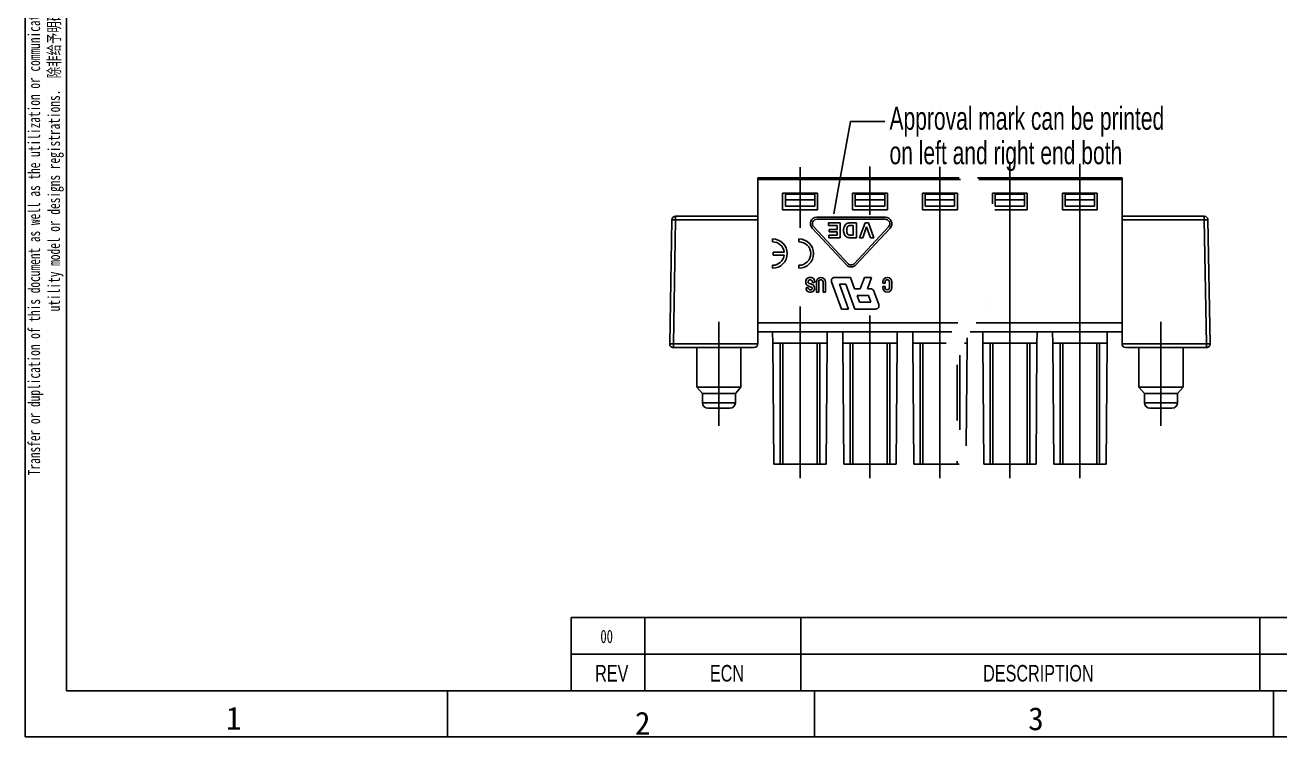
# Model space of a CAD drawing. Header units: millimetres. Extents: x 6 to 292, y 5 to 204.
# Drawn here: x 5.5 to 142.2, y 5 to 82.5 of the extents above; entities that cross this region are included whole.
import ezdxf
from ezdxf import colors
from ezdxf.entities.mleader import LeaderData, LeaderLine
from ezdxf.enums import TextEntityAlignment as Align
from ezdxf.lldxf.tags import DXFTag
from ezdxf.math import Vec2, Vec3

# ---------------------------------------------------------------- set-up
doc = ezdxf.new("R2010")
doc.units = ezdxf.units.MM
for name, color, linetype in [('200066062', 7, 'Continuous'), ('Default', 7, 'Continuous'), ('TEXT', 7, 'Continuous'), ('图框', 7, 'Continuous'), ('尺寸层', 7, 'Continuous'), ('细实线', 7, 'Continuous'), ('轮廓线', 7, 'Continuous')]:
    doc.layers.add(name, color=color, linetype=linetype)
doc.styles.add('SEACAD_Arial', font='arial.ttf')
tags = doc.linetypes.add('CENTER2', pattern=[28.575, 19.05, -3.175, 3.175, -3.175]).pattern_tags.tags
tags[10:11] = [DXFTag(74, 4), DXFTag(75, 0), DXFTag(340, '0'), DXFTag(46, 0.0), DXFTag(50, 0.0), DXFTag(44, 0.0), DXFTag(45, 0.0)]
tags[8:9] = [DXFTag(74, 4), DXFTag(75, 0), DXFTag(340, '0'), DXFTag(46, 0.0), DXFTag(50, 0.0), DXFTag(44, 0.0), DXFTag(45, 0.0)]
tags[6:7] = [DXFTag(74, 4), DXFTag(75, 0), DXFTag(340, '0'), DXFTag(46, 0.0), DXFTag(50, 0.0), DXFTag(44, 0.0), DXFTag(45, 0.0)]
tags[4:5] = [DXFTag(74, 4), DXFTag(75, 0), DXFTag(340, '0'), DXFTag(46, 0.0), DXFTag(50, 0.0), DXFTag(44, 0.0), DXFTag(45, 0.0)]
tags = doc.linetypes.add('DIVIDE2', pattern=[15.875, 6.35, -3.175, 0, -3.175, 0, -3.175]).pattern_tags.tags
tags[14:15] = [DXFTag(74, 4), DXFTag(75, 0), DXFTag(340, '0'), DXFTag(46, 0.0), DXFTag(50, 0.0), DXFTag(44, 0.0), DXFTag(45, 0.0)]
tags[12:13] = [DXFTag(74, 4), DXFTag(75, 0), DXFTag(340, '0'), DXFTag(46, 0.0), DXFTag(50, 0.0), DXFTag(44, 0.0), DXFTag(45, 0.0)]
tags[10:11] = [DXFTag(74, 4), DXFTag(75, 0), DXFTag(340, '0'), DXFTag(46, 0.0), DXFTag(50, 0.0), DXFTag(44, 0.0), DXFTag(45, 0.0)]
tags[8:9] = [DXFTag(74, 4), DXFTag(75, 0), DXFTag(340, '0'), DXFTag(46, 0.0), DXFTag(50, 0.0), DXFTag(44, 0.0), DXFTag(45, 0.0)]
tags[6:7] = [DXFTag(74, 4), DXFTag(75, 0), DXFTag(340, '0'), DXFTag(46, 0.0), DXFTag(50, 0.0), DXFTag(44, 0.0), DXFTag(45, 0.0)]
tags[4:5] = [DXFTag(74, 4), DXFTag(75, 0), DXFTag(340, '0'), DXFTag(46, 0.0), DXFTag(50, 0.0), DXFTag(44, 0.0), DXFTag(45, 0.0)]

# ---------------------------------------------------------------- blocks, each defined once
blk = doc.blocks.new('SEANNOT_GROUP7')
at = {"layer": '尺寸层', "color": 7, "linetype": 'CENTER2'}
blk.add_line((81.08, 50.19), (81.08, 38.86), dxfattribs=at)
blk = doc.blocks.new('SEANNOT_GROUP8')
at = {"layer": '尺寸层', "color": 7, "linetype": 'CENTER2'}
blk.add_line((129.24, 50.19), (129.24, 38.86), dxfattribs=at)
blk = doc.blocks.new('SEANNOT_GROUP9')
at = {"layer": '尺寸层', "color": 7, "linetype": 'CENTER2'}
blk.add_line((89.92, 51.88), (89.92, 33.19), dxfattribs=at)
blk = doc.blocks.new('SEANNOT_GROUP10')
at = {"layer": '尺寸层', "color": 7, "linetype": 'CENTER2'}
blk.add_line((97.54, 50.9), (97.54, 33.19), dxfattribs=at)
blk = doc.blocks.new('SEANNOT_GROUP11')
at = {"layer": '尺寸层', "color": 7, "linetype": 'CENTER2'}
blk.add_line((105.16, 67.06), (105.16, 33.19), dxfattribs=at)
blk = doc.blocks.new('SEANNOT_GROUP12')
at = {"layer": '尺寸层', "color": 7, "linetype": 'CENTER2'}
blk.add_line((112.78, 67.41), (112.78, 33.19), dxfattribs=at)
blk = doc.blocks.new('SEANNOT_GROUP13')
at = {"layer": '尺寸层', "color": 7, "linetype": 'CENTER2'}
blk.add_line((120.4, 67.41), (120.4, 33.19), dxfattribs=at)
blk = doc.blocks.new('SEANNOT_GROUP16')
at = {"layer": '尺寸层', "color": 7, "linetype": 'CENTER2'}
blk.add_line((89.92, 67.04), (89.92, 60.43), dxfattribs=at)
blk = doc.blocks.new('SEANNOT_GROUP17')
at = {"layer": '尺寸层', "color": 7, "linetype": 'CENTER2'}
blk.add_line((97.54, 67.11), (97.54, 61.85), dxfattribs=at)
blk = doc.blocks.new('_SE_FILLED')
at = {"color": 0}
blk.add_line((0, 0), (-1, 0), dxfattribs=at)
blk.add_solid([(0, 0), (-1, -0.1665), (-1, 0.1665), (0, 0)], dxfattribs=at)
blk = doc.blocks.new('SE7')
at = {"layer": '200066062', "color": 7, "linetype": 'Continuous'}
for p, q in [((85.32, 65.69), (85.32, 65.89)), ((85.32, 65.89), (107.27, 65.89)), ((85.32, 65.69), (85.32, 50.09)), ((85.32, 65.69), (107.41, 65.69)), ((88.02, 64.19), (88.02, 62.39)), ((88.02, 64.19), (91.82, 64.19)), ((88.32, 64.09), (91.52, 64.09)), ((88.32, 63.49), (88.32, 64.09)), ((88.32, 63.49), (91.52, 63.49)), ((88.32, 62.79), (88.32, 63.49)), ((91.52, 63.49), (91.52, 64.09)), ((91.52, 62.79), (91.52, 63.49)), ((91.82, 62.39), (91.82, 64.19)), ((95.64, 62.39), (95.64, 64.19)), ((95.64, 64.19), (99.44, 64.19)), ((95.94, 64.09), (99.14, 64.09)), ((95.94, 63.49), (95.94, 64.09)), ((95.94, 63.49), (99.14, 63.49)), ((95.94, 62.79), (95.94, 63.49)), ((99.14, 63.49), (99.14, 64.09)), ((99.14, 62.79), (99.14, 63.49)), ((99.44, 62.39), (99.44, 64.19)), ((103.26, 62.39), (103.26, 64.19)), ((103.26, 64.19), (107.06, 64.19)), ((103.56, 64.09), (106.76, 64.09)), ((103.56, 63.49), (103.56, 64.09)), ((103.56, 63.49), (106.76, 63.49)), ((103.56, 62.79), (103.56, 63.49)), ((106.76, 63.49), (106.76, 64.09)), ((106.76, 62.79), (106.76, 63.49)), ((107.06, 62.39), (107.06, 64.19)), ((76.35, 61.29), (76.35, 61.69)), ((85.32, 61.69), (76.35, 61.69)), ((91.82, 62.39), (88.02, 62.39)), ((88.32, 62.79), (91.52, 62.79)), ((99.21, 61.59), (91.75, 61.59)), ((99.44, 62.39), (95.64, 62.39)), ((95.94, 62.79), (99.14, 62.79)), ((107.06, 62.39), (103.26, 62.39)), ((103.56, 62.79), (106.76, 62.79)), ((75.72, 47.79), (75.95, 61.29)), ((76.35, 61.29), (76.12, 47.79)), ((76.35, 61.29), (85.32, 61.29)), ((91.24, 60.41), (94.97, 56.4)), ((95.12, 56.55), (91.41, 60.53)), ((91.78, 61.37), (99.19, 61.37)), ((94.28, 60.96), (93.02, 60.96)), ((93.02, 60.96), (93.02, 60.69)), ((93.02, 60.69), (93.95, 60.69)), ((93.95, 60.26), (93.11, 60.26)), ((93.11, 60.26), (93.11, 59.99)), ((93.95, 60.69), (93.95, 60.26)), ((94.28, 59.36), (94.28, 60.96)), ((94.67, 60.3), (94.66, 60.18)), ((94.66, 60.18), (94.67, 60.03)), ((94.68, 60.42), (94.67, 60.3)), ((94.71, 60.52), (94.68, 60.42)), ((94.76, 60.63), (94.71, 60.52)), ((94.82, 60.72), (94.76, 60.63)), ((94.89, 60.8), (94.82, 60.72)), ((94.96, 60.85), (94.89, 60.8)), ((95.03, 60.89), (94.96, 60.85)), ((95.01, 60.28), (95.02, 60.37)), ((95.01, 60.16), (95.01, 60.28)), ((95.01, 60.05), (95.01, 60.16)), ((95.02, 60.37), (95.04, 60.45)), ((95.13, 60.93), (95.03, 60.89)), ((95.04, 60.45), (95.07, 60.52)), ((95.07, 60.52), (95.1, 60.57)), ((95.1, 60.57), (95.13, 60.61)), ((95.21, 60.95), (95.13, 60.93)), ((95.13, 60.61), (95.17, 60.64)), ((95.17, 60.64), (95.22, 60.66)), ((95.31, 60.96), (95.21, 60.95)), ((95.22, 60.66), (95.27, 60.68)), ((95.27, 60.68), (95.32, 60.68)), ((95.43, 60.96), (95.31, 60.96)), ((95.32, 60.68), (95.39, 60.69)), ((95.39, 60.69), (95.47, 60.69)), ((96.06, 60.96), (95.43, 60.96)), ((95.47, 60.69), (95.72, 60.69)), ((95.72, 60.69), (95.72, 59.63)), ((99.56, 60.53), (95.85, 56.55)), ((96, 56.4), (99.73, 60.41)), ((96.06, 59.36), (96.06, 60.96)), ((97, 60.96), (96.4, 59.36)), ((96.76, 59.36), (97.17, 60.55)), ((97.36, 60.96), (97, 60.96)), ((97.17, 60.55), (97.59, 59.36)), ((97.96, 59.36), (97.36, 60.96)), ((86.92, 58.91), (86.92, 59.23)), ((89.8, 58.91), (89.8, 59.23)), ((93.95, 59.63), (93.05, 59.63)), ((93.05, 59.63), (93.05, 59.36)), ((93.05, 59.36), (94.28, 59.36)), ((93.11, 59.99), (93.95, 59.99)), ((93.95, 59.99), (93.95, 59.63)), ((94.67, 60.03), (94.68, 59.91)), ((94.68, 59.91), (94.71, 59.8)), ((94.71, 59.8), (94.76, 59.7)), ((94.76, 59.7), (94.81, 59.61)), ((94.81, 59.61), (94.87, 59.54)), ((94.87, 59.54), (94.95, 59.48)), ((94.95, 59.48), (95.03, 59.43)), ((95.02, 59.95), (95.01, 60.05)), ((95.04, 59.88), (95.02, 59.95)), ((95.03, 59.43), (95.13, 59.39)), ((95.07, 59.82), (95.04, 59.88)), ((95.1, 59.76), (95.07, 59.82)), ((95.14, 59.72), (95.1, 59.76)), ((95.13, 59.39), (95.21, 59.37)), ((95.18, 59.69), (95.14, 59.72)), ((95.24, 59.66), (95.18, 59.69)), ((95.21, 59.37), (95.32, 59.36)), ((95.29, 59.65), (95.24, 59.66)), ((95.36, 59.64), (95.29, 59.65)), ((95.32, 59.36), (95.44, 59.36)), ((95.45, 59.63), (95.36, 59.64)), ((95.44, 59.36), (96.06, 59.36)), ((95.57, 59.63), (95.45, 59.63)), ((95.72, 59.63), (95.57, 59.63)), ((96.4, 59.36), (96.76, 59.36)), ((97.59, 59.36), (97.96, 59.36)), ((87, 57.47), (87, 57.79)), ((87, 57.79), (88.19, 57.79)), ((88.19, 57.47), (87, 57.47)), ((86.92, 56.03), (86.92, 56.35)), ((89.8, 56.03), (89.8, 56.35)), ((93.7, 55.03), (95.43, 55.03)), ((95.43, 55.03), (95.87, 53.8)), ((96.48, 53.8), (96.93, 55.03)), ((96.93, 55.03), (97.72, 55.03)), ((97.72, 55.03), (97.27, 53.8)), ((90.57, 53.89), (90.82, 53.91)), ((91.54, 54.5), (91.31, 54.46)), ((91.7, 53.42), (91.7, 54.53)), ((91.95, 53.42), (91.7, 53.42)), ((91.95, 54.53), (91.95, 53.42)), ((92.44, 53.42), (92.44, 54.53)), ((92.68, 53.42), (92.44, 53.42)), ((92.68, 54.53), (92.68, 53.42)), ((94.43, 51.59), (93.35, 54.54)), ((94.91, 54.29), (94.23, 54.29)), ((94.23, 54.29), (95.21, 51.59)), ((95.89, 51.59), (94.91, 54.29)), ((95.87, 53.8), (96.48, 53.8)), ((97.27, 53.8), (97.61, 53.8)), ((97.97, 53.55), (98.5, 52.1)), ((98.93, 54.42), (98.93, 54.54)), ((99.18, 54.42), (98.93, 54.42)), ((98.93, 54.05), (99.18, 54.05)), ((98.93, 53.93), (98.93, 54.05)), ((99.18, 54.54), (99.18, 54.42)), ((99.18, 54.05), (99.18, 53.93)), ((99.67, 53.93), (99.67, 54.54)), ((99.92, 54.54), (99.92, 53.93)), ((97.36, 53.06), (96.14, 53.06)), ((96.14, 53.06), (96.41, 52.33)), ((96.41, 52.33), (97.63, 52.33)), ((97.63, 52.33), (97.36, 53.06)), ((95.21, 51.59), (94.43, 51.59)), ((98.14, 51.59), (95.89, 51.59)), ((107.12, 50.09), (85.32, 50.09)), ((85.32, 49.09), (85.32, 50.09)), ((85.32, 49.09), (106.47, 49.09)), ((85.32, 49.09), (85.32, 47.79)), ((86.94, 47.89), (86.93, 49.09)), ((86.94, 47.89), (87.06, 34.69)), ((86.94, 47.89), (92.87, 47.89)), ((87.76, 47.89), (87.76, 34.69)), ((88.05, 34.69), (88.05, 47.89)), ((91.79, 47.89), (91.79, 34.69)), ((92.08, 34.69), (92.08, 47.89)), ((92.77, 34.69), (92.87, 47.89)), ((92.88, 49.09), (92.87, 47.89)), ((94.59, 47.89), (94.58, 49.09)), ((94.59, 47.89), (94.69, 34.69)), ((100.49, 47.89), (94.59, 47.89)), ((95.38, 47.89), (95.38, 34.69)), ((95.67, 47.89), (95.67, 34.69)), ((99.41, 34.69), (99.41, 47.89)), ((99.7, 34.69), (99.7, 47.89)), ((100.39, 34.69), (100.49, 47.89)), ((100.5, 49.09), (100.49, 47.89)), ((102.21, 47.89), (102.2, 49.09)), ((102.21, 47.89), (102.31, 34.69)), ((105.84, 47.89), (102.21, 47.89)), ((103, 47.89), (103, 34.69)), ((103.29, 47.89), (103.29, 34.69)), ((76.12, 47.39), (76.12, 47.79)), ((85.32, 47.79), (76.12, 47.79)), ((76.12, 47.39), (84.92, 47.39)), ((78.68, 47.39), (78.68, 43.09)), ((83.48, 43.09), (83.48, 47.39)), ((78.68, 43.09), (83.48, 43.09)), ((78.68, 43.09), (79.28, 42.39)), ((82.88, 42.39), (79.28, 42.39)), ((79.28, 42.39), (79.28, 41.39)), ((82.88, 42.39), (83.48, 43.09)), ((82.88, 41.39), (82.88, 42.39)), ((79.28, 41.39), (82.88, 41.39)), ((82.28, 40.79), (79.88, 40.79)), ((87.06, 34.69), (87.76, 34.69)), ((88.05, 34.69), (87.76, 34.69)), ((91.79, 34.69), (88.05, 34.69)), ((92.08, 34.69), (91.79, 34.69)), ((92.62, 34.69), (92.08, 34.69)), ((92.77, 34.69), (92.62, 34.69)), ((94.69, 34.69), (94.84, 34.69)), ((94.84, 34.69), (95.38, 34.69)), ((95.67, 34.69), (95.38, 34.69)), ((99.41, 34.69), (95.67, 34.69)), ((99.7, 34.69), (99.41, 34.69)), ((99.7, 34.69), (100.24, 34.69)), ((100.24, 34.69), (100.39, 34.69)), ((102.31, 34.69), (102.46, 34.69)), ((102.46, 34.69), (103, 34.69)), ((103.29, 34.69), (103, 34.69)), ((107.03, 34.69), (103.29, 34.69)), ((107.03, 34.69), (107.03, 35.02)), ((107.27, 34.69), (107.03, 34.69))]:
    blk.add_line(p, q, dxfattribs=at)
for centre, radius, start, end in [((76.35, 61.29), 0.4, 90, 179.0122), ((91.75, 60.88), 0.703, 90, 222.9801), ((99.21, 60.88), 0.703, 317.0199, 90), ((91.78, 60.87), 0.502, 90, 222.9801), ((99.19, 60.87), 0.502, 317.0193, 90), ((86.92, 57.63), 1.6, 270, 90), ((86.92, 57.63), 1.28, 7.1808, 90), ((89.8, 57.63), 1.6, 270, 90), ((89.8, 57.63), 1.28, 270, 90), ((86.92, 57.63), 1.28, 270, 352.8192), ((95.48, 56.88), 0.703, 222.9801, 317.0199), ((95.48, 56.9), 0.502, 222.9801, 317.0193), ((92.19, 54.53), 0.492, 0, 180), ((92.19, 54.53), 0.246, 0, 180), ((93.7, 54.66), 0.369, 90, 200), ((99.42, 54.54), 0.492, 0, 180), ((99.42, 54.54), 0.246, 0, 180), ((97.61, 53.42), 0.383, 20, 90), ((99.42, 53.93), 0.492, 180, 0), ((99.42, 53.93), 0.246, 180, 0), ((98.14, 51.97), 0.383, 270, 20), ((76.12, 47.79), 0.4, 179.0122, 270), ((84.92, 47.79), 0.4, 270, 0.4935), ((79.88, 41.39), 0.6, 180, 270), ((82.28, 41.39), 0.6, 270, 0)]:
    blk.add_arc(centre, radius, start, end, dxfattribs=at)
for centre, major_axis, start_param, end_param in [((76.35, 61.29), (-0.4, 0.007), 4.712686, 6.283185), ((76.12, 47.79), (0.4, -0.007), 1.571093, 3.141593)]:
    blk.add_ellipse(centre, major_axis=major_axis, ratio=0.017236, start_param=start_param, end_param=end_param, dxfattribs=at)
for points, knots in [([(90.82, 53.91), (90.83, 53.87), (90.85, 53.81), (90.88, 53.74), (90.93, 53.7), (91.01, 53.68), (91.1, 53.68), (91.2, 53.71), (91.24, 53.78), (91.27, 53.85), (91.23, 53.93), (91.14, 53.98), (91.01, 54.03), (90.86, 54.07), (90.72, 54.13), (90.63, 54.22), (90.56, 54.33), (90.53, 54.47), (90.54, 54.63), (90.58, 54.79), (90.7, 54.95), (90.91, 55.04), (91.16, 55.04), (91.4, 54.92), (91.5, 54.71), (91.53, 54.58), (91.54, 54.52)], [0, 0, 0, 0, 0.034011, 0.053161, 0.070972, 0.093685, 0.124478, 0.153947, 0.178675, 0.194514, 0.221508, 0.251725, 0.288145, 0.348924, 0.389463, 0.426551, 0.45782, 0.506484, 0.549708, 0.601816, 0.658938, 0.718706, 0.804212, 0.873039, 0.951084, 1, 1, 1, 1]), ([(91.31, 54.46), (91.31, 54.46), (91.3, 54.46), (91.29, 54.51), (91.27, 54.57), (91.24, 54.68), (91.13, 54.75), (91.02, 54.77), (90.88, 54.75), (90.81, 54.65), (90.77, 54.55), (90.81, 54.43), (90.94, 54.37), (91.09, 54.33), (91.26, 54.27), (91.43, 54.14), (91.51, 53.93), (91.49, 53.7), (91.37, 53.48), (91.11, 53.41), (90.85, 53.43), (90.62, 53.6), (90.59, 53.78), (90.57, 53.89)], [0, 0, 0, 0, 0.002099, 0.011061, 0.028639, 0.073211, 0.102691, 0.136958, 0.178267, 0.211277, 0.242571, 0.2719, 0.312557, 0.36133, 0.415409, 0.474686, 0.551864, 0.606158, 0.676605, 0.759851, 0.835902, 0.905639, 1, 1, 1, 1]), ([(91.54, 54.52), (91.54, 54.52), (91.54, 54.51), (91.54, 54.5), (91.54, 54.5)], [0, 0, 0, 0, 0.756229, 1, 1, 1, 1])]:
    blk.add_open_spline(points, degree=3, knots=knots, dxfattribs=at)
blk = doc.blocks.new('SE8')
at = {"layer": '200066062', "color": 7, "linetype": 'Continuous'}
for p, q in [((109.27, 65.89), (125, 65.89)), ((109.41, 65.69), (125, 65.69)), ((125, 65.69), (125, 65.89)), ((125, 50.09), (125, 65.69)), ((110.88, 63.06), (110.88, 64.19)), ((110.88, 64.19), (114.68, 64.19)), ((111.18, 64.09), (114.38, 64.09)), ((111.18, 63.49), (111.18, 64.09)), ((111.18, 63.49), (114.38, 63.49)), ((111.18, 62.79), (111.18, 63.49)), ((114.38, 63.49), (114.38, 64.09)), ((114.38, 62.79), (114.38, 63.49)), ((114.68, 62.39), (114.68, 64.19)), ((118.5, 64.19), (122.3, 64.19)), ((118.5, 64.19), (118.5, 62.39)), ((118.8, 64.09), (122, 64.09)), ((118.8, 63.49), (118.8, 64.09)), ((118.8, 63.49), (122, 63.49)), ((118.8, 62.79), (118.8, 63.49)), ((122, 63.49), (122, 64.09)), ((122, 62.79), (122, 63.49)), ((122.3, 62.39), (122.3, 64.19)), ((114.68, 62.39), (111.13, 62.39)), ((111.18, 62.79), (114.38, 62.79)), ((118.5, 62.39), (122.3, 62.39)), ((118.8, 62.79), (122, 62.79)), ((133.96, 61.69), (125, 61.69)), ((133.96, 61.69), (133.96, 61.29)), ((125, 61.29), (133.96, 61.29)), ((134.19, 47.79), (133.96, 61.29)), ((134.36, 61.29), (134.59, 47.79)), ((125, 50.09), (109.12, 50.09)), ((125, 50.09), (125, 49.09)), ((108.11, 47.89), (107.84, 47.89)), ((108.02, 36.71), (108.11, 47.89)), ((108.11, 48.44), (108.11, 47.89)), ((108.47, 49.09), (125, 49.09)), ((109.83, 47.89), (109.82, 49.09)), ((109.83, 47.89), (109.93, 34.69)), ((115.73, 47.89), (109.83, 47.89)), ((110.62, 47.89), (110.62, 34.69)), ((110.91, 47.89), (110.91, 34.69)), ((114.65, 34.69), (114.65, 47.89)), ((114.94, 34.69), (114.94, 47.89)), ((115.63, 34.69), (115.73, 47.89)), ((115.74, 49.09), (115.73, 47.89)), ((117.45, 47.89), (117.44, 49.09)), ((117.45, 47.89), (123.37, 47.89)), ((117.45, 47.89), (117.55, 34.69)), ((118.24, 47.89), (118.24, 34.69)), ((118.53, 34.69), (118.53, 47.89)), ((122.27, 47.89), (122.27, 34.69)), ((122.56, 34.69), (122.56, 47.89)), ((123.26, 34.69), (123.37, 47.89)), ((123.38, 49.09), (123.37, 47.89)), ((125, 47.79), (125, 49.09)), ((107.32, 38.42), (107.32, 46.55)), ((134.19, 47.79), (125, 47.79)), ((125.4, 47.39), (134.19, 47.39)), ((126.84, 47.39), (126.84, 43.09)), ((131.64, 43.09), (131.64, 47.39)), ((134.19, 47.79), (134.19, 47.39)), ((107.03, 39.44), (107.03, 45.53)), ((126.84, 43.09), (131.64, 43.09)), ((126.84, 43.09), (127.44, 42.39)), ((131.04, 42.39), (127.44, 42.39)), ((127.44, 42.39), (127.44, 41.39)), ((131.04, 42.39), (131.64, 43.09)), ((131.04, 41.39), (131.04, 42.39)), ((127.44, 41.39), (131.04, 41.39)), ((130.44, 40.79), (128.04, 40.79)), ((109.93, 34.69), (110.08, 34.69)), ((110.08, 34.69), (110.62, 34.69)), ((110.91, 34.69), (110.62, 34.69)), ((114.65, 34.69), (110.91, 34.69)), ((114.94, 34.69), (114.65, 34.69)), ((114.94, 34.69), (115.48, 34.69)), ((115.48, 34.69), (115.63, 34.69)), ((117.7, 34.69), (117.55, 34.69)), ((118.24, 34.69), (117.7, 34.69)), ((118.53, 34.69), (118.24, 34.69)), ((122.27, 34.69), (118.53, 34.69)), ((122.56, 34.69), (122.27, 34.69)), ((122.56, 34.69), (123.26, 34.69))]:
    blk.add_line(p, q, dxfattribs=at)
for centre, radius, start, end in [((133.96, 61.29), 0.4, 0.9878, 90), ((125.4, 47.79), 0.4, 179.5065, 270), ((134.19, 47.79), 0.4, 270, 0.9878), ((128.04, 41.39), 0.6, 180, 270), ((130.44, 41.39), 0.6, 270, 0)]:
    blk.add_arc(centre, radius, start, end, dxfattribs=at)
for centre, major_axis, start_param, end_param in [((133.96, 61.29), (-0.4, -0.007), 3.141593, 4.712092), ((134.19, 47.79), (0.4, 0.007), 0, 1.5705)]:
    blk.add_ellipse(centre, major_axis=major_axis, ratio=0.017236, start_param=start_param, end_param=end_param, dxfattribs=at)
blk = doc.blocks.new('SE16')
at = {"layer": '尺寸层', "color": 7, "linetype": 'DIVIDE2', "const_width": 0.00013}
for points in [[(107.27, 34.69, -0.333333), (107.27, 50.29, 0.333333), (107.27, 65.89, 0.333333)], [(108.02, 36.71, -0.283317), (109.27, 50.29, 0.333333), (109.27, 65.89, 0.333333)]]:
    blk.add_lwpolyline(points, format="xyb", dxfattribs=at)
blk = doc.blocks.new('SE18')
at = {"layer": '细实线', "color": 7, "linetype": 'Continuous'}
for p, q in [((73, 18), (73, 14)), ((90, 18), (90, 14)), ((140, 18), (140, 14)), ((153, 18), (153, 14)), ((65, 14), (167, 14)), ((73, 14), (73, 10)), ((90, 14), (90, 10)), ((140, 14), (140, 10)), ((153, 14), (153, 10))]:
    blk.add_line(p, q, dxfattribs=at)
blk.add_lwpolyline([(65, 10), (65, 18), (167, 18), (167, 10), (65, 10)], dxfattribs=at)
at = {"layer": '细实线', "color": 7, "linetype": 'Continuous', "style": 'SEACAD_Arial', "width": 0.7}
for s, p in [('REV', (67.6, 12.83)), ('ECN', (80.1, 12.83)), ('DESCRIPTION', (109.87, 12.83)), ('DRFT', (144.63, 12.83)), ('DATE', (158.13, 12.83))]:
    blk.add_text(s, height=1.8, dxfattribs=at).set_placement(p, align=Align.TOP_LEFT)
blk = doc.blocks.new('_DOT')
at = {"color": 0}
blk.add_line((0, 0), (-1, 0), dxfattribs=at)
at = {"color": 0, "const_width": 0.333}
blk.add_lwpolyline([(-0.1665, 0, 1), (0.1665, 0, 1)], format="xyb", close=True, dxfattribs=at)
blk = doc.blocks.new('A4-drawing_frame')
at = {"layer": '细实线', "color": 7, "linetype": 'Continuous'}
for p, q in [((-286.5, 199), (-286.5, 0)), ((-240.5, 5), (-240.5, 0)), ((-200.5, 5), (-200.5, 0)), ((-150.5, 5), (-150.5, 0)), ((-286.5, 0), (0, 0))]:
    blk.add_line(p, q, dxfattribs=at)
at = {"layer": '轮廓线', "color": 7, "linetype": 'Continuous'}
for p, q in [((-282, 195), (-282, 5)), ((-282, 5), (-5, 5))]:
    blk.add_line(p, q, dxfattribs=at)
at = {"layer": 'TEXT', "insert": (-286.17, 100.61), "char_height": 1.3, "width": 171.2178, "attachment_point": 2, "rotation": 90, "style": 'SEACAD_Arial'}
blk.add_mtext('{\\f仿宋|b0||i0||c0|p34;\\C7;\\H1.3;\\W0.7;Transfer or duplication of this document as well as the utilization or communication of its contents are prohibited unless explicit authorization is granted. Violations will be liable for compensation. All rights reserved for patent, \\P}{\\f仿宋|b0||i0||c0|p34;\\C7;\\H1.3;\\W0.7;utility model or designs registrations.  除非给予明确授权，否则禁止转让、复制、利用、交流本文件的内容。侵犯者将负赔偿责任。本公司保留对涉及发明、实用新型和外观专利的所有权利。}', dxfattribs=at)
at = {"layer": 'TEXT', "char_height": 2.5, "width": 1.8836, "attachment_point": 7}
for s, insert in [('{\\f宋体|b0||i0||c0|p34;\\C7;\\H2.5;\\W1.;1}', (-264.62, 0.79)), ('{\\f宋体|b0||i0||c0|p34;\\C7;\\H2.5;\\W1.;3}', (-177.23, 0.69)), ('{\\f宋体|b0||i0||c0|p34;\\C7;\\H2.5;\\W1.;2}', (-220.07, 0.24))]:
    blk.add_mtext(s, dxfattribs=dict(at, insert=insert))

msp = doc.modelspace()

# ---------------------------------------------------------------- block references
at = {"layer": '图框', "color": 7}
msp.add_blockref('A4-drawing_frame', (292, 5), dxfattribs=at)
at = {"layer": '尺寸层'}
for name in ['SEANNOT_GROUP16', 'SEANNOT_GROUP17', 'SEANNOT_GROUP11', 'SEANNOT_GROUP12', 'SEANNOT_GROUP13', 'SE7', 'SE16', 'SE8', 'SEANNOT_GROUP9', 'SEANNOT_GROUP10', 'SEANNOT_GROUP7', 'SEANNOT_GROUP8']:
    msp.add_blockref(name, (0, 0), dxfattribs=at)
at = {"layer": '细实线'}
msp.add_blockref('SE18', (0, 0), dxfattribs=at)

# ---------------------------------------------------------------- leaders
at = {"layer": 'Default', "color": 7, "linetype": 'Continuous'}
ml = msp.add_multileader_mtext('Standard', dxfattribs=at)
ml.set_content('{\\pxsm0.9;\\f仿宋|b0||i0||c0|p34;\\W0.7;00\\P}', color=256)
ml.set_leader_properties()
ml.set_arrow_properties(name='DOT')
ml.build(insert=Vec2(0, 0))
ml.multileader.update_dxf_attribs({"leader_type": 0, "dogleg_length": 0, "arrow_head_size": 1.44})
ctx = ml.context
ctx.base_point, ctx.char_height, ctx.arrow_head_size, ctx.landing_gap_size = Vec3(66.1895, 15.9368), 1.44, 1.44, 0.504
ctx.text_align_type = 1
ctx.mtext.insert, ctx.mtext.alignment = Vec3(68.8547, 16.665), 2
at = {"layer": '尺寸层', "color": 7, "linetype": 'Continuous'}
ml = msp.add_multileader_mtext('Standard', dxfattribs=at)
ml.set_content('{\\pxsm0.9;\\fArial Narrow|b0||i0||c0|p34;\\W0.8;Approval mark can be printed \\Pon left and right end both\\P}', color=256)
ml.set_leader_properties()
ml.set_arrow_properties(name='_SE_FILLED')
ml.build(insert=Vec2(0, 0))
ml.multileader.update_dxf_attribs({"dogleg_length": 3.75, "arrow_head_size": 2.5})
ctx = ml.context
ctx.base_point, ctx.char_height, ctx.arrow_head_size, ctx.landing_gap_size = Vec3(97.6656, 72.7444), 2.5, 2.5, 0.5
notes = []
notes.append((ctx, [(0, (1, 1, 0), (95.4156, 71.9944), (1, 0), 3.75, [(0, [(93.5998, 61.963)], 0, [])])]))
ctx.mtext.insert = Vec3(99.6656, 73.611)
for ctx, leaders in notes:
    for number, flags, end, landing, length, lines in leaders:
        leader = LeaderData()
        leader.index, (leader.has_last_leader_line, leader.has_dogleg_vector, leader.attachment_direction) = number, flags
        leader.last_leader_point, leader.dogleg_vector, leader.dogleg_length = Vec3(end), Vec3(landing), length
        for number, points, colour, breaks in lines:
            line = LeaderLine()
            line.index, line.vertices, line.color, line.breaks = number, Vec3.list(points), colors.encode_raw_color(colour), breaks
            leader.lines.append(line)
        ctx.leaders.append(leader)

doc.saveas('drawing.dxf')
